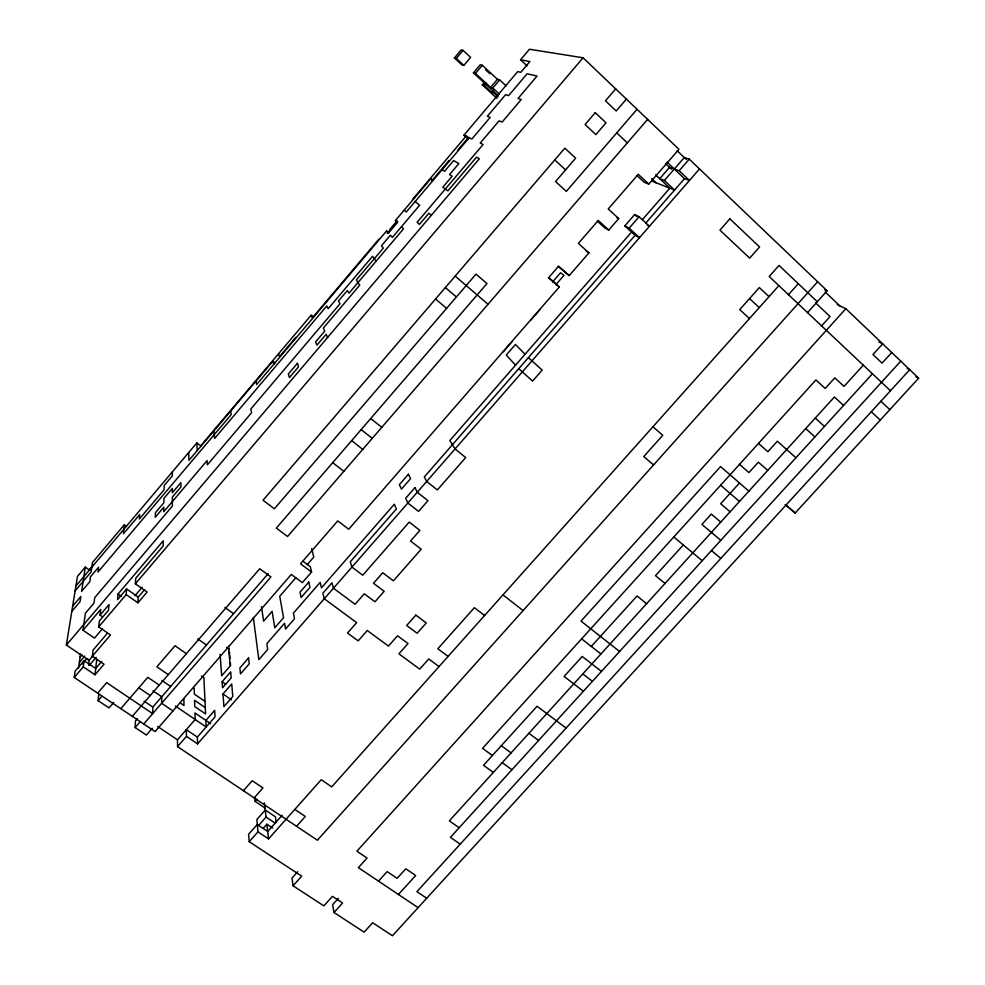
<?xml version="1.0" encoding="UTF-8"?>
<svg xmlns="http://www.w3.org/2000/svg" width="985" height="985" viewBox="0 0 985 985"><rect width="100%" height="100%" fill="white"/><g stroke="black" fill="none" stroke-linecap="round" stroke-linejoin="round"><path stroke-width="1.48" d="M268.179 573.664L152.847 707.058L152.675 713.633L106.675 682.642L97.675 693.157M152.269 728.26L146.371 735.056L135.13 727.558L135.462 720.934L137.407 718.668M138.232 597.107L126.609 588.956L126.178 594.595L137.912 602.82L138.232 597.107L144.598 589.646M137.912 602.82L147.097 592.047L135.376 583.797L135.721 578.244L163.19 545.961L163.264 540.802L118.028 594.017L117.523 599.643L126.609 588.956M126.499 526.495L124.233 524.87L123.445 533.759L139.673 514.552L139.402 518.96L164.089 489.767L164.15 485.593L172.35 475.903L172.35 471.877M113.706 702.477L109.015 707.932L98.106 700.655L98.746 694.524M101.689 661.477L95.717 668.47L84.082 660.615L83.257 666.87L95.003 674.787L96.764 659.236M95.003 674.787L104.041 664.21L92.319 656.256L110.492 634.956L98.722 626.866L99.399 620.944L108.448 610.306L109.04 604.581L100.076 615.12L102.378 616.721M100.076 615.12L100.729 609.419L83.023 630.252L94.498 638.095L102.341 628.873M92.319 656.256L93.058 650.088L107.463 633.195M88.515 664.949L89.081 660.406L92.947 655.875M78.566 668.175L80.524 654.028M83.023 630.252L85.4 613.212L94.018 603.066L94.708 597.673L172.363 506.093L172.363 497.093L180.932 486.972L180.858 482.675L172.363 492.697L172.363 488.388L163.953 498.324L163.879 502.719L155.421 512.705L155.273 517.26L163.805 507.189L163.732 511.732L207.072 460.611L207.379 464.809L251.594 412.678L250.879 408.923L339.96 303.823L338.458 301.028L347.397 290.489L348.986 293.185L403.518 228.84L401.437 226.71M302.998 561.228L310.3 566.658L311.58 572.002L302.346 582.627L291.289 574.477L155.064 731.572L74.22 677.458L75.131 671.105L84.082 660.615M89.82 570.278L85.301 567.114L81.644 591.382L89.795 581.729L90.485 576.791L98.599 567.2L97.983 572.063L231.192 414.611L230.687 411.016M89.081 660.406L66.364 645.04L77.483 576.373L85.301 567.114M454.405 57.98L461.115 49.964L463.048 50.346L470.621 57.339L463.861 65.392L461.928 64.911L454.405 57.98L456.289 58.423L463.861 65.392M456.289 58.423L463.048 50.346M498.114 95.594L473.416 72.865L480.212 64.788L482.293 65.269L497.437 79.293L499.641 79.883L506.13 85.892M473.416 72.865L475.447 73.407L482.293 65.269M496.969 98.389L482.281 84.895L484.177 82.642M482.281 84.895L484.325 85.498L486.233 83.232M475.447 73.407L490.616 87.382L497.437 79.293M490.616 87.382L492.771 88.022L499.641 79.883M124.233 524.87L92.492 562.46L91.162 571.94L75.131 590.914M484.325 85.498L491.724 92.307L493.633 90.054M89.647 569.478L93.464 564.971M75.931 585.989L196.828 442.905L201.346 446.303M527 65.798L520.56 59.753L529.438 49.25L583.095 57.783L678.948 149.314L648.733 184.084L644.153 182.237L636.913 175.465M200.829 445.676L311.161 315.2L313.328 316.961M275.147 362.911L272.882 361.113L188.935 460.389L188.652 452.571M468.404 139.107L463.984 135.13L517.704 71.609L520.782 72.324L529.893 61.562L520.56 59.753M295.845 337.35L279.432 356.755L278.558 353.763M378.905 239.17L312.319 317.884L311.161 315.2M412.604 199.327L466.558 135.561M388.829 232.866L386.576 230.946L256.666 384.495L255.952 381.133M386.576 230.946L388.472 233.063L397.374 222.561L395.391 220.529L430.827 178.654L433.129 180.304M389.715 229.591L396.93 221.046M387.24 233.47L397.608 221.206M431.762 180.871L448.938 160.567M457.557 150.385L468.109 137.912M72.656 606.181L80.869 596.479L80.081 601.663L71.806 611.451M469.205 137.691L406.276 212.034L404.219 210.1M66.364 645.04L479.363 158.77L476.469 157.206L447.855 190.905L442.77 187.249L452.103 176.241L449.529 174.554L458.801 163.621L453.642 160.543L444.543 171.279L442.117 169.691M98.722 626.866L126.178 594.595M135.376 583.797L583.095 57.783M80.142 656.798L81.952 654.68M134.945 595.728L142.148 587.282M79.366 662.437L84.821 656.035M82.247 663.865L86.84 658.485L89.216 660.098M74.22 677.458L83.257 666.87M89.303 665.331L96.124 657.327M615.674 88.884L605.455 100.802L616.191 110.985L626.386 99.116M98.106 700.655L101.861 696.272M120.835 708.658L147.836 677.311L159.262 685.117M637.036 109.286L566.313 191.398L555.54 181.572L575.659 158.154L564.848 148.181L263.032 500.245L274.384 508.777L476.026 274.113L486.959 283.545L276.329 528.108L287.558 536.493L647.613 119.382M132.31 716.341L259.72 568.751L270.924 576.951L143.724 723.975M135.13 727.558L140.042 721.87M295.783 577.813L279.728 596.294L283.557 617.718L274.778 627.79L272.119 611.353L263.598 621.166L261.481 606.612M307.148 564.713L313.784 557.067L311.691 548.694M552.462 282.079L560.527 272.783L563.999 275.295L555.762 284.788M648.733 184.084L638.292 174.32L608.237 208.98L618.728 218.596L608.779 230.059L598.264 220.48L578.392 243.393L588.944 252.874L569.195 275.591L558.606 266.209L548.756 277.573L559.357 286.906L348.727 529.253L337.756 520.893L300.536 563.802L311.58 572.002M503.261 351.805L512.385 341.302M530.681 320.248L539.866 309.684M222.105 681.743L230.687 671.868L231.204 677.852L222.548 687.801L222.105 681.743L225.614 684.181M817.649 281.759L317.392 840.23L177.534 746.618L177.485 739.809L195.165 719.506L194.956 712.98L210.704 723.704M624.798 225.91L629.156 228.163L639.524 237.668L635.079 235.329L624.798 225.91L634.66 214.595L639.117 216.737L649.46 226.279L647.194 225.171M667.153 162.217L684.513 178.667L689.451 180.464L679.182 170.725L669.554 167.339L659.704 178.667L664.37 180.452L684.292 157.563L689.266 159.164L827.104 290.784L807.515 312.627M222.992 693.982L231.721 683.947L232.805 696.469L223.915 706.664L222.992 693.982L231.34 699.756M177.534 746.618L186.448 736.386L186.313 729.663L197.345 737.112L197.579 743.884L186.448 736.386M629.156 228.163L639.117 216.737M679.182 170.725L689.266 159.164M630.72 233.051L449.837 440.541L455.058 448.951L465.696 457.545L437.352 489.927L426.665 481.468L424.313 476.937L635.079 235.329M642.417 219.63L669.825 188.184L655.628 174.838M197.345 737.112L215.038 716.834L214.656 710.357L205.877 720.417L206.185 726.992L175.428 706.073M645.901 222.918L684.513 178.667M197.579 743.884L699.51 168.952M243.406 790.709L252.234 780.711L262.97 787.938L254.155 797.899M264.903 807.934L255.152 801.421L257.159 799.143M258.526 825.565L266.073 817.07L264.399 802.91M907.087 368.328L909.734 369.683L392.436 935.75L372.662 922.76L364.118 932.155L334.001 912.504L342.583 903.011L332.45 896.362L323.843 905.88L293.05 885.786L301.693 876.158L249.242 841.719L257.971 831.894L256.863 819.52L265.273 810.039L275.468 816.836L276.169 822.5M263.081 828.496L266.886 824.211L272.648 828.04M282.166 815.26L267.723 831.488L257.22 824.531L248.565 834.283L249.242 841.719M257.971 831.894L268.56 838.9L321.258 779.701L331.711 786.88L778.852 285.625M296.559 826.292L305.313 816.466L294.823 809.399M788.468 294.675L798.293 283.692M297.716 871.713L292.003 878.078L293.05 885.786M821.33 326.195L830.023 316.542L815.531 302.814M785.143 504.48L795.166 513.037L918.636 378.191L845.856 308.687L356.902 851.225L367.048 858.046L358.368 867.662L418.12 907.653M338.298 898.382L332.622 904.661L334.001 912.504M378.511 881.144L387.154 871.602L397.127 878.324L405.783 868.795L415.682 875.505L398.42 894.466M591.308 646.443L637.049 595.987L646.616 603.707M683.307 544.964L655.493 575.646L665.023 583.44M739.489 482.995L720.675 503.741L730.094 511.818M863.303 365.176L844.022 386.403L834.824 377.858L825.196 388.484L815.925 379.927L482.539 748.341L492.401 755.52M882.683 343.851L872.981 354.526L882.067 363.145L891.745 352.507M872.414 373.758L450.428 837.336L460.217 844.145M900.77 361.126L416.901 891.647L426.714 898.246M491.724 92.307L493.842 92.972L498.078 96.862M651.676 181.043L674.577 190.056L664.37 180.452M824.704 289.688L827.104 290.784M837.275 304.661L845.856 308.687M463.984 135.13L471.889 138.996L490.21 117.35L487.366 116.23L505.6 94.683L508.629 95.607L527.123 73.776L537.059 76.054L518.024 98.5L521.274 99.497L502.153 122.041L499.087 120.835L480.224 143.071L483.106 144.487L417.147 222.216L419.45 224.371L428.894 213.24L431.319 215.333M878.829 341.943L881.39 343.211M616.598 217.525L618.728 218.596M915.976 376.812L918.636 378.191M608.779 230.059L604.605 227.781L597.304 221.145M585.964 251.015L588.944 252.874M266.073 817.07L275.209 823.152M157.698 726.524L177.485 739.809M144.069 701.123L152.847 707.058M152.97 690.817L161.737 696.777L161.638 703.265L172.954 710.936M138.811 687.789L150.262 695.545M180.304 702.995L183.986 705.506L183.875 699.153M205.286 707.636L194.562 700.298L194.759 706.577L205.582 713.977L203.883 677.557L201.605 675.981M161.885 680.475L170.651 686.471M168.3 674.651L156.874 666.808L175.022 645.741L186.411 653.671M204.991 701.406L194.365 694.117L194.168 688.047M118.028 594.017L121.487 596.43M197.776 638.896L206.493 645.015M459.158 827.745L449.332 820.862L834.406 396.992L843.566 405.438M226.685 647.33L229.173 649.09M569.195 275.591L558.076 266.381M224.912 607.462L233.593 613.667M493.35 772.412L483.524 765.308L537.071 706.257L566.079 728.075M502.202 762.661L511.954 769.753M501.291 745.707L511.08 752.885M439.027 666.574L428.746 658.953L419.684 669.135L398.913 653.818L408.012 643.562L397.546 635.793L388.435 646.098L367.294 630.511L358.171 640.866L347.496 633.047L356.632 622.643L324.262 598.781L322.858 593.229L331.982 582.775L333.459 588.23L355.08 604.273L364.278 593.795L374.977 601.786L384.175 591.32L373.487 583.28L382.722 572.753L393.397 580.818L421.186 549.199L410.56 541.011L419.881 530.373L409.218 522.087L362.739 575.203L351.928 567.077L350.278 561.807L396.389 508.937L394.345 504.221L321.492 587.786L320.15 582.431L293.419 613.126L294.515 618.728L285.564 629.009L284.554 623.308L266.861 643.611L267.723 649.472L258.821 659.679L253.342 617.509M528.896 733.271L538.598 740.474M448.101 656.404L437.833 648.746L474.388 607.671L484.595 615.502M559.357 286.906L548.325 277.622M583.403 691.248L564.097 676.449L582.221 656.466L601.466 671.413M582.812 673.925L592.428 681.337M332.696 462.654L343.827 471.31M502.966 594.903L523.121 610.565M581.618 638.859L600.936 653.966M351.657 440.64L362.763 449.382M619.602 651.491L581.015 621.116L720.577 466.57L748.871 491.146M361.175 429.595L372.256 438.374M370.717 418.514L381.786 427.342M673.777 537.01L702.207 560.736M711.478 550.553L720.835 558.409M435.542 299.009L446.599 308.354M720.786 540.334L701.948 524.402L711.305 514.084L720.737 522.112M445.343 287.571L456.387 296.965M653.584 464.92L643.759 456.56L662.77 435.296L652.92 426.788M455.168 276.108L488.018 304.267M415.214 201.482L419.61 205.262L392.375 237.397L390.405 235.206L381.454 245.782L383.337 248.06L356.361 279.912L359.722 285.17L323.351 328.054L324.742 331.132L315.619 341.894L316.948 345.119L326.158 334.272L327.599 337.461M395.391 220.529L397.644 222.462M720.626 485.236L739.464 501.488M739.513 464.354L748.932 472.591L758.388 462.162L767.721 470.387M786.03 505.046L795.166 513.037M430.827 178.654L433.068 180.612M758.487 443.398L767.869 451.709L777.362 441.231L795.917 457.779M805.705 428.586L814.915 436.921M815.248 418.071L824.445 426.443M554.752 159.952L565.587 169.876M749.462 318.574L739.735 309.598L759.337 287.571L769.026 296.633M634.66 214.595L636.704 216.478M492.771 88.022L499.272 94.006M485.605 69.775L489.902 73.752M749.523 298.603L759.238 307.615M871.282 411.742L880.27 420.09M880.861 401.264L889.824 409.649M651.688 178.667L656.084 182.779M616.708 132.889L627.322 142.887M890.465 390.762L769.187 276.514L779.049 265.433L817.304 301.718M665.478 163.498L671.573 169.26M677.138 150.73L686.336 159.496M825.233 292.003L839.688 305.793M525.042 354.28L515.463 344.467L506.253 355.043L515.561 365.152M528.354 357.678L542.218 370.077L532.577 381.096L518.787 368.649M376.159 261.123L372.527 256.334L328.153 308.724L326.786 305.953L214.656 438.423L213.93 430.827M272.882 361.113L273.756 364.302M266.886 824.211L268.56 838.9M254.746 797.493L255.152 801.421M229.406 651.799L229.998 658.657M230.367 662.843L230.613 665.651M228.471 646.197L230.182 665.995L221.674 675.784L220.111 654.323M196.828 442.905L197.246 450.551M297.421 363.33L288.359 374.004L289.43 377.526L298.578 366.752L297.421 363.33M595.26 112.684L585.102 124.541L595.876 134.625L606.021 122.817L595.26 112.684M308.773 582.098L300.019 592.157L301.151 597.489L309.979 587.343L308.773 582.098M248.577 657.894L239.884 667.892L240.488 673.9L249.254 663.828L248.577 657.894M408.418 474.253L399.368 484.645L401.437 489.114L410.573 478.636L408.418 474.253M414.981 487.624L405.672 498.299L407.852 503.015L418.576 511.4L427.958 500.675L417.258 492.254L414.981 487.624M729.885 218.818L719.937 230.121L749.659 258.132L759.57 246.964L729.885 218.818M415.842 615.12L406.682 625.475L417.135 633.269L426.271 622.963L415.842 615.12"/></g></svg>
